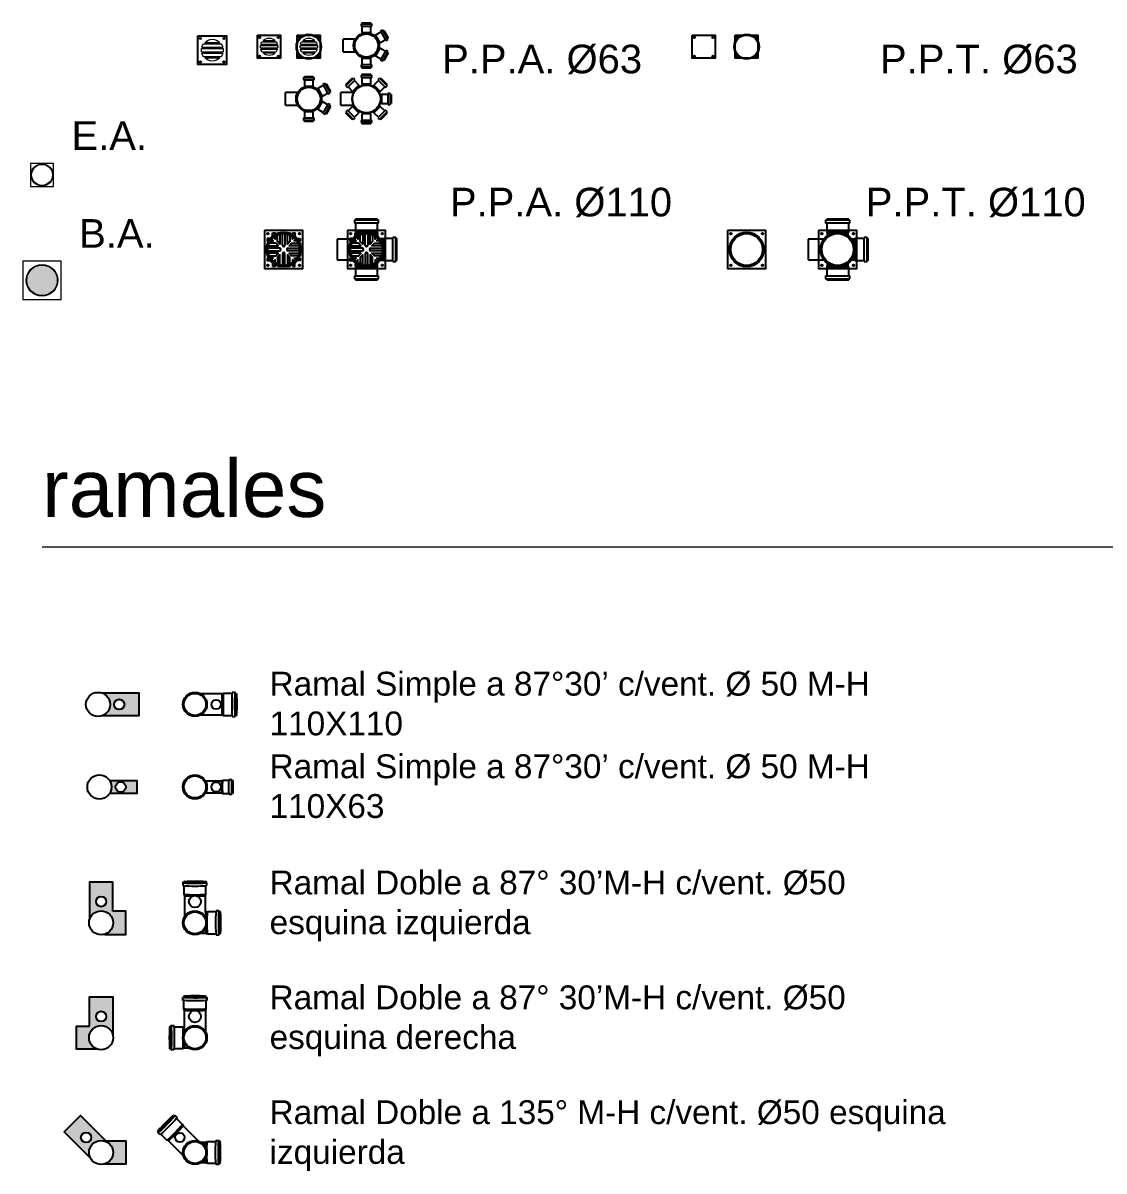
# Model space of a CAD drawing. Header units: metres. Extents: x 4626 to 5839, y 1264 to 1407.
# Drawn here: x 5813.02 to 5818.68, y 1307.06 to 1313.08 of the extents above; entities that cross this region are included whole.
import ezdxf

# ---------------------------------------------------------------- set-up
doc = ezdxf.new("R2010")
doc.units = ezdxf.units.M
doc.layers.get('0').update_dxf_attribs({"lineweight": 9})
doc.layers.add('AMR_IS_Cloaca Primaria', color=7, linetype='Continuous', lineweight=25, true_color=0xa50000)
doc.layers.add('AMR_IS_Cloaca Secundaria', color=7, linetype='Continuous', lineweight=25, true_color=0xa57c00)
doc.layers.add('AMR_IS_Referencias', color=2, linetype='Continuous', lineweight=9)
doc.styles.add('arial', font='arial.ttf')

# ---------------------------------------------------------------- blocks, each defined once
blk = doc.blocks.new('E.A.')
at = {"lineweight": 18}
blk.add_lwpolyline([(-0.06, 0.06), (-0.06, -0.06), (0.06, -0.06), (0.06, 0.06), (-0.06, 0.06)], dxfattribs=at)
at = {"lineweight": 9}
for radius in [0.0577, 0.055]:
    blk.add_circle((0, 0), radius, dxfattribs=at)
blk = doc.blocks.new('B.A.')
at = {"lineweight": 9}
h = blk.add_hatch(color=256, dxfattribs=at)
h.dxf.hatch_style = 1
edge = h.paths.add_edge_path()
edge.add_arc((0, 0), 0.08, 0, 360)
at = {"lineweight": 18}
blk.add_lwpolyline([(-0.1, 0.1), (-0.1, -0.1), (0.1, -0.1), (0.1, 0.1), (-0.1, 0.1)], dxfattribs=at)
at = {"lineweight": 9}
for radius in [0.0827, 0.08]:
    blk.add_circle((0, 0), radius, dxfattribs=at)
blk = doc.blocks.new('RD Vent esquina izquierda')
at = {"ltscale": 0.5}
h = blk.add_hatch(color=256, dxfattribs=at)
h.dxf.hatch_style = 1
h.paths.add_polyline_path([(-0.0605, 0.0181, -0.864551), (0.0632, 0, -0.331592), (0.0181, -0.0605), (0.1292, -0.0605), (0.1292, 0.0605), (0.0605, 0.0605), (0.0605, 0.2141), (-0.0605, 0.2141)])
h.paths.add_polyline_path([(0.0268, 0.1114, -1), (-0.0268, 0.1114, -1)], flags=16)
for points in [[(0.0605, 0.0605), (0.0605, 0.2141), (-0.0605, 0.2141), (-0.0605, 0.0181)], [(0.0181, -0.0605), (0.1292, -0.0605), (0.1292, 0.0605), (0.0605, 0.0605)]]:
    blk.add_lwpolyline(points, dxfattribs=at)
for centre, radius in [((0, 0.1114), 0.0268), ((0, 0), 0.0632)]:
    blk.add_circle(centre, radius, dxfattribs=at)
blk = doc.blocks.new('RD Vent esquina izquierda D')
at = {"ltscale": 25.4}
for p, q in [((0.2106, 0.0632), (0.1957, 0.0632)), ((0.1428, 0.0547), (0.0316, 0.0547)), ((0.15, 0.0577), (0.1428, 0.0547)), ((0.1946, 0.0577), (0.15, 0.0577)), ((0.2166, 0.0577), (0.2106, 0.0577)), ((-0.0547, -0.0578), (-0.0577, -0.065)), ((-0.0547, -0.0316), (-0.0547, -0.0579)), ((0.0547, -0.0547), (0.1428, -0.0547)), ((0.0547, -0.0579), (0.0547, -0.0547)), ((0.0577, -0.065), (0.0547, -0.0578)), ((0.1428, -0.0547), (0.15, -0.0577)), ((0.15, -0.0577), (0.1946, -0.0577)), ((0.2106, -0.0577), (0.2166, -0.0577)), ((-0.0632, -0.1108), (-0.0632, -0.1257)), ((-0.0577, -0.0651), (-0.0577, -0.1097)), ((0.0577, -0.1097), (0.0577, -0.0651)), ((0.0632, -0.1257), (0.0632, -0.1108)), ((0.1957, -0.0632), (0.2106, -0.0632)), ((-0.0577, -0.1257), (-0.0577, -0.1317)), ((0.0577, -0.1317), (0.0577, -0.1257))]:
    blk.add_line(p, q, dxfattribs=at)
for centre, radius in [((0, 0), 0.0632), ((0, 0), 0.0632), ((0, 0), 0.0577), ((0, 0), 0.0577), ((0.1114, 0), 0.0313)]:
    blk.add_circle(centre, radius, dxfattribs=at)
for centre, major_axis, start_param, end_param in [((0.1957, 0), (0, 0.0632), 0, 3.141593), ((0.2106, 0), (0, -0.0632), 2.722321, 6.283185), ((0.1428, 0), (0, -0.0547), 3.159679, 4.496261), ((0.15, 0), (0, 0.0577), 0, 3.141593), ((0.2106, 0), (0, 0.0577), 0, 3.141593), ((0, -0.0579), (0.0547, 0), 2.139409, 3.123507), ((0, -0.0579), (0.0547, 0), 0.018086, 1.002184), ((0.1428, 0), (0, -0.0547), 4.928517, 6.265099), ((0.2106, 0), (0, -0.0632), 0, 0.419271), ((0, -0.1108), (-0.0632, 0), 3.141593, 6.283185), ((0, -0.0651), (-0.0577, 0), 4.859827, 6.283185), ((0, -0.0651), (-0.0577, 0), 3.141593, 4.564951), ((0, -0.1257), (-0.0632, 0), 2.722321, 6.283185), ((0, -0.1257), (-0.0632, 0), 0, 0.419271), ((0, -0.1257), (0.0577, 0), 0, 3.141593)]:
    blk.add_ellipse(centre, major_axis=major_axis, ratio=0.043619, start_param=start_param, end_param=end_param, dxfattribs=at)
for centre, major_axis in [((0.2166, 0), (0, 0.0577)), ((0, -0.1317), (-0.0577, 0))]:
    blk.add_ellipse(centre, major_axis=major_axis, ratio=0.043619, dxfattribs=at)
blk = doc.blocks.new('RD Vent esquina derecha')
at = {"ltscale": 0.5}
h = blk.add_hatch(color=256, dxfattribs=at)
h.dxf.hatch_style = 1
h.paths.add_polyline_path([(0.0605, 0.2141), (-0.0605, 0.2141), (-0.0605, 0.0605), (-0.1292, 0.0605), (-0.1292, -0.0605), (-0.0181, -0.0605, -0.331592), (-0.0632, 0, -0.864551), (0.0605, 0.0181)])
h.paths.add_polyline_path([(0.0268, 0.1114, -1), (-0.0268, 0.1114, -1)], flags=16)
for points in [[(-0.0605, 0.0605), (-0.0605, 0.2141), (0.0605, 0.2141), (0.0605, 0.0181)], [(-0.0181, -0.0605), (-0.1292, -0.0605), (-0.1292, 0.0605), (-0.0605, 0.0605)]]:
    blk.add_lwpolyline(points, dxfattribs=at)
for centre, radius in [((0, 0.1114), 0.0268), ((0, 0), 0.0632)]:
    blk.add_circle(centre, radius, dxfattribs=at)
blk = doc.blocks.new('RD Vent esquina derecha D')
at = {"ltscale": 25.4}
for p, q in [((-0.0632, 0.1957), (-0.0632, 0.2106)), ((-0.0577, 0.2106), (-0.0577, 0.2166)), ((-0.0577, 0.15), (-0.0577, 0.1946)), ((0.0577, 0.2166), (0.0577, 0.2106)), ((0.0577, 0.1946), (0.0577, 0.15)), ((0.0632, 0.2106), (0.0632, 0.1957)), ((-0.0547, 0.1428), (-0.0577, 0.15)), ((-0.0547, 0.0547), (-0.0547, 0.1428)), ((0.0577, 0.15), (0.0547, 0.1428)), ((0.0547, 0.1428), (0.0547, 0.0316)), ((-0.1257, 0.0632), (-0.1108, 0.0632)), ((-0.1317, 0.0577), (-0.1257, 0.0577)), ((-0.1097, 0.0577), (-0.0651, 0.0577)), ((-0.065, 0.0577), (-0.0578, 0.0547)), ((-0.0579, 0.0547), (-0.0547, 0.0547)), ((-0.1257, -0.0577), (-0.1317, -0.0577)), ((-0.0651, -0.0577), (-0.1097, -0.0577)), ((-0.0578, -0.0547), (-0.065, -0.0577)), ((-0.0316, -0.0547), (-0.0579, -0.0547)), ((-0.1108, -0.0632), (-0.1257, -0.0632))]:
    blk.add_line(p, q, dxfattribs=at)
for centre, radius in [((0, 0.1114), 0.0313), ((0, 0), 0.0632), ((0, 0), 0.0632), ((0, 0), 0.0577), ((0, 0), 0.0577)]:
    blk.add_circle(centre, radius, dxfattribs=at)
at = {"ltscale": 25.4, "extrusion": (0, 0, -1)}
for centre, major_axis, start_param, end_param in [((0, 0.2106), (-0.0632, 0), 2.722321, 6.283185), ((0, 0.2106), (-0.0632, 0), 0, 0.419271), ((0, 0.1957), (0.0632, 0), 0, 3.141593), ((0, 0.2106), (0.0577, 0), 0, 3.141593), ((0, 0.15), (0.0577, 0), 0, 3.141593), ((0, 0.1428), (-0.0547, 0), 4.928517, 6.265099), ((0, 0.1428), (-0.0547, 0), 3.159679, 4.496261), ((-0.1257, 0), (0, -0.0632), 2.722321, 6.283185), ((-0.1108, 0), (0, -0.0632), 3.141593, 6.283185), ((-0.1257, 0), (0, 0.0577), 0, 3.141593), ((-0.0651, 0), (0, -0.0577), 3.141593, 4.564951), ((-0.0579, 0), (0, 0.0547), 0.018086, 1.002184), ((-0.1257, 0), (0, -0.0632), 0, 0.419271), ((-0.0651, 0), (0, -0.0577), 4.859827, 6.283185), ((-0.0579, 0), (0, 0.0547), 2.139409, 3.123507)]:
    blk.add_ellipse(centre, major_axis=major_axis, ratio=0.043619, start_param=start_param, end_param=end_param, dxfattribs=at)
for centre, major_axis in [((0, 0.2166), (0.0577, 0)), ((-0.1317, 0), (0, -0.0577))]:
    blk.add_ellipse(centre, major_axis=major_axis, ratio=0.043619, dxfattribs=at)
blk = doc.blocks.new('RD Vent esquina IZQ')
at = {"ltscale": 0.5}
h = blk.add_hatch(color=256, dxfattribs=at)
h.dxf.hatch_style = 1
h.paths.add_polyline_path([(-0.0556, -0.03, -0.12447), (-0.0632, 0, -1), (0.0632, 0, -0.331592), (0.0181, -0.0605), (0.1292, -0.0605), (0.1292, 0.0605), (0.0251, 0.0605), (-0.1086, 0.1942), (-0.1942, 0.1086)])
h.paths.add_polyline_path([(-0.1056, 0.0788, -1), (-0.052, 0.0788, -1)], flags=16)
for points in [[(-0.0556, -0.03), (-0.1942, 0.1086), (-0.1086, 0.1942), (0.0251, 0.0605)], [(0.0251, 0.0605), (0.1292, 0.0605), (0.1292, -0.0605), (0.0181, -0.0605)]]:
    blk.add_lwpolyline(points, dxfattribs=at)
for centre, radius in [((-0.0788, 0.0788), 0.0268), ((0, 0), 0.0632)]:
    blk.add_circle(centre, radius, dxfattribs=at)
blk = doc.blocks.new('RD Vent esquinaIZQ D')
at = {"ltscale": 25.4}
for p, q in [((-0.1124, 0.194), (-0.1081, 0.1897)), ((-0.1043, 0.1936), (-0.0937, 0.1831)), ((-0.0968, 0.1784), (-0.0653, 0.1469)), ((-0.0652, 0.1468), (-0.0623, 0.1396)), ((-0.0623, 0.1397), (0.0164, 0.061)), ((-0.1897, 0.1081), (-0.194, 0.1124)), ((-0.1831, 0.0937), (-0.1936, 0.1043)), ((-0.1469, 0.0653), (-0.1784, 0.0968)), ((-0.1396, 0.0623), (-0.1468, 0.0652)), ((-0.061, -0.0164), (-0.1397, 0.0623)), ((0.1108, 0.0632), (0.1257, 0.0632)), ((0.0316, 0.0547), (0.0579, 0.0547)), ((0.0578, 0.0547), (0.065, 0.0577)), ((0.0651, 0.0577), (0.1097, 0.0577)), ((0.1257, 0.0577), (0.1317, 0.0577)), ((0.0579, -0.0547), (0.0316, -0.0547)), ((0.065, -0.0577), (0.0578, -0.0547)), ((0.1097, -0.0577), (0.0651, -0.0577)), ((0.1317, -0.0577), (0.1257, -0.0577)), ((0.1257, -0.0632), (0.1108, -0.0632))]:
    blk.add_line(p, q, dxfattribs=at)
for centre, radius in [((-0.0788, 0.0788), 0.0249), ((0, 0), 0.0632), ((0, 0), 0.0632), ((0, 0), 0.0577), ((0, 0), 0.0577)]:
    blk.add_circle(centre, radius, dxfattribs=at)
at = {"ltscale": 25.4, "extrusion": (0, 0, -1)}
blk.add_ellipse((-0.1532, 0.1532), major_axis=(0.0408, 0.0408), ratio=0.043619, dxfattribs=at)
for centre, major_axis, start_param, end_param in [((-0.1489, 0.1489), (0.0447, 0.0447), -0.419271, 3.141593), ((-0.1489, 0.1489), (0.0408, 0.0408), 0, 3.141593), ((-0.1384, 0.1384), (0.0447, 0.0447), 0, 3.141593), ((-0.1061, 0.1061), (0.0408, 0.0408), 0, 3.141593), ((-0.101, 0.101), (0.0387, 0.0387), 0.018086, 3.123507), ((-0.1489, 0.1489), (0.0447, 0.0447), 3.141593, 3.560864), ((0.1108, 0), (0, 0.0632), 3.141593, 6.283185), ((0.1257, 0), (0, 0.0632), 3.141593, 6.702457), ((0.0579, 0), (0, 0.0547), -1.002184, -0.018086), ((0.0651, 0), (0, 0.0577), -1.423358, 0), ((0.1257, 0), (0, 0.0577), 3.141593, 6.283185), ((0.1317, 0), (0, 0.0577), 3.141593, 9.424778), ((0.0579, 0), (0, 0.0547), 3.159679, 4.143776), ((0.0651, 0), (0, 0.0577), 3.141593, 4.564951), ((0.1257, 0), (0, 0.0632), 2.722321, 3.141593)]:
    blk.add_ellipse(centre, major_axis=major_axis, ratio=0.043619, start_param=start_param, end_param=end_param, dxfattribs=at)
blk = doc.blocks.new('RS Cvent 110x110')
at = {"ltscale": 0.5}
h = blk.add_hatch(color=256, dxfattribs=at)
h.dxf.hatch_style = 1
h.paths.add_polyline_path([(0.2141, 0.0605), (0.0181, 0.0605, -0.331592), (0.0632, 0, -0.331592), (0.0181, -0.0605), (0.2141, -0.0605)])
h.paths.add_polyline_path([(0.1376, 0, -1), (0.0852, 0, -1)], flags=16)
blk.add_lwpolyline([(0.0181, 0.0605), (0.2141, 0.0605), (0.2141, -0.0605), (0.0181, -0.0605)], dxfattribs=at)
for centre, radius in [((0, 0), 0.0632), ((0.1114, 0), 0.0268)]:
    blk.add_circle(centre, radius, dxfattribs=at)
blk = doc.blocks.new('RS Cvent 110x110 D')
at = {"ltscale": 25.4}
for p, q in [((0.2106, 0.0632), (0.1957, 0.0632)), ((0.1428, 0.0547), (0.0316, 0.0547)), ((0.15, 0.0577), (0.1428, 0.0547)), ((0.1946, 0.0577), (0.15, 0.0577)), ((0.2166, 0.0577), (0.2106, 0.0577)), ((0.0316, -0.0547), (0.1428, -0.0547)), ((0.1428, -0.0547), (0.15, -0.0577)), ((0.15, -0.0577), (0.1946, -0.0577)), ((0.2106, -0.0577), (0.2166, -0.0577)), ((0.1957, -0.0632), (0.2106, -0.0632))]:
    blk.add_line(p, q, dxfattribs=at)
for centre, radius in [((0, 0), 0.0632), ((0, 0), 0.0577), ((0.1114, 0), 0.0249)]:
    blk.add_circle(centre, radius, dxfattribs=at)
for centre, major_axis, start_param, end_param in [((0.1957, 0), (0, 0.0632), 0, 3.141593), ((0.2106, 0), (0, -0.0632), 2.722321, 6.283185), ((0.1428, 0), (0, -0.0547), 3.159679, 6.265099), ((0.15, 0), (0, 0.0577), 0, 3.141593), ((0.2106, 0), (0, 0.0577), 0, 3.141593), ((0.2106, 0), (0, -0.0632), 0, 0.419271)]:
    blk.add_ellipse(centre, major_axis=major_axis, ratio=0.043619, start_param=start_param, end_param=end_param, dxfattribs=at)
blk.add_ellipse((0.2166, 0), major_axis=(0, 0.0577), ratio=0.043619, dxfattribs=at)
blk = doc.blocks.new('RS Cvent 110x63 D')
at = {"ltscale": 25.4}
for p, q in [((0.1402, 0.0313), (0.0549, 0.0313)), ((0.145, 0.0333), (0.1402, 0.0313)), ((0.177, 0.0333), (0.145, 0.0333)), ((0.1927, 0.0383), (0.1778, 0.0383)), ((0.1977, 0.0333), (0.1927, 0.0333)), ((0.0549, -0.0313), (0.1402, -0.0313)), ((0.1402, -0.0313), (0.145, -0.0333)), ((0.145, -0.0333), (0.177, -0.0333)), ((0.1778, -0.0383), (0.1927, -0.0383)), ((0.1927, -0.0333), (0.1977, -0.0333))]:
    blk.add_line(p, q, dxfattribs=at)
for centre, radius in [((0, 0), 0.0632), ((0, 0), 0.0577), ((0.1114, 0), 0.0249)]:
    blk.add_circle(centre, radius, dxfattribs=at)
for centre, major_axis, start_param, end_param in [((0.1402, 0), (0, -0.0313), 3.159679, 6.265099), ((0.145, 0), (0, -0.0333), 3.141593, 6.283185), ((0.1778, 0), (0, 0.0383), 0, 3.141593), ((0.1927, 0), (0, -0.0383), 2.626262, 6.283185), ((0.1927, 0), (0, -0.0333), 3.141593, 6.283185), ((0.1927, 0), (0, -0.0383), 0, 0.515331)]:
    blk.add_ellipse(centre, major_axis=major_axis, ratio=0.043619, start_param=start_param, end_param=end_param, dxfattribs=at)
blk.add_ellipse((0.1977, 0), major_axis=(0, -0.0333), ratio=0.043619, dxfattribs=at)
blk = doc.blocks.new('RS Cvent 110x63')
at = {"ltscale": 0.5}
h = blk.add_hatch(color=256, dxfattribs=at)
h.dxf.hatch_style = 1
h.paths.add_polyline_path([(0.1962, 0.0349), (0.0526, 0.0349, -0.147551), (0.0632, 0, -0.147551), (0.0526, -0.0349), (0.1962, -0.0349)])
h.paths.add_polyline_path([(0.0846, 0, -1), (0.1382, 0, -1)], flags=16)
blk.add_lwpolyline([(0.0526, 0.0349), (0.1962, 0.0349), (0.1962, -0.0349), (0.0526, -0.0349)], dxfattribs=at)
for centre, radius in [((0, 0), 0.0632), ((0.1114, 0), 0.0268)]:
    blk.add_circle(centre, radius, dxfattribs=at)
blk = doc.blocks.new('TAPA 20X20')
at = {"ltscale": 0.5}
blk.add_lwpolyline([(-0.1, 0.1), (-0.1, -0.1), (0.1, -0.1), (0.1, 0.1), (-0.1, 0.1)], dxfattribs=at)
for centre in [(-0.083, 0.083), (0.083, 0.083), (-0.083, -0.083), (0.083, -0.083)]:
    blk.add_circle(centre, 0.004, dxfattribs=at)
blk = doc.blocks.new('PPT110')
at = {"ltscale": 25.4}
for radius in [0.0905, 0.0836]:
    blk.add_circle((0, 0), radius, dxfattribs=at)
at = {"color": 2}
blk.add_blockref('TAPA 20X20', (0, 0), dxfattribs=at)
blk = doc.blocks.new('PPT 110 D')
at = {"ltscale": 25.4}
for p, q in [((0.0632, 0.1537), (-0.0632, 0.1537)), ((-0.0632, 0.1537), (-0.0632, 0.1387)), ((0.0632, 0.1387), (-0.0632, 0.1387)), ((0.0577, 0.1596), (-0.0577, 0.1596)), ((-0.0577, 0.1596), (-0.0577, 0.1537)), ((-0.0577, 0.1387), (-0.0577, 0.093)), ((0.0577, 0.1537), (0.0577, 0.1596)), ((0.0577, 0.093), (0.0577, 0.1387)), ((0.0632, 0.1387), (0.0632, 0.1537)), ((0.0577, 0.093), (-0.0577, 0.093)), ((-0.0577, 0.093), (-0.0547, 0.0858)), ((-0.029, 0.0858), (-0.0547, 0.0858)), ((-0.0547, 0.0858), (-0.0547, 0.0721)), ((0.0547, 0.0858), (0.029, 0.0858)), ((0.0547, 0.0858), (0.0577, 0.093)), ((0.0547, 0.0721), (0.0547, 0.0858)), ((0.1387, -0.0632), (0.1387, 0.0632)), ((0.1537, 0.0632), (0.1387, 0.0632)), ((0.1537, -0.0632), (0.1537, 0.0632)), ((-0.1542, 0.0547), (-0.1542, -0.0547)), ((-0.0721, 0.0547), (-0.1542, 0.0547)), ((0.0858, 0.0547), (0.0721, 0.0547)), ((0.093, 0.0577), (0.0858, 0.0547)), ((0.0858, 0.029), (0.0858, 0.0547)), ((0.093, -0.0577), (0.093, 0.0577)), ((0.1387, 0.0577), (0.093, 0.0577)), ((0.1596, 0.0577), (0.1537, 0.0577)), ((0.1596, -0.0577), (0.1596, 0.0577)), ((-0.1542, -0.0547), (-0.0721, -0.0547)), ((0.0721, -0.0547), (0.0858, -0.0547)), ((0.0858, -0.0547), (0.0858, -0.029)), ((0.0858, -0.0547), (0.093, -0.0577)), ((0.093, -0.0577), (0.1387, -0.0577)), ((0.1537, -0.0577), (0.1596, -0.0577)), ((-0.0547, -0.0858), (-0.0577, -0.093)), ((-0.0577, -0.093), (0.0577, -0.093)), ((-0.0577, -0.093), (-0.0577, -0.1387)), ((-0.0547, -0.0721), (-0.0547, -0.0858)), ((-0.0547, -0.0858), (-0.029, -0.0858)), ((0.029, -0.0858), (0.0547, -0.0858)), ((0.0547, -0.0858), (0.0547, -0.0721)), ((0.0577, -0.093), (0.0547, -0.0858)), ((0.0577, -0.1387), (0.0577, -0.093)), ((0.1387, -0.0632), (0.1537, -0.0632)), ((-0.0632, -0.1387), (0.0632, -0.1387)), ((-0.0632, -0.1387), (-0.0632, -0.1537)), ((-0.0632, -0.1537), (0.0632, -0.1537)), ((-0.0577, -0.1537), (-0.0577, -0.1596)), ((-0.0577, -0.1596), (0.0577, -0.1596)), ((0.0577, -0.1596), (0.0577, -0.1537)), ((0.0632, -0.1537), (0.0632, -0.1387))]:
    blk.add_line(p, q, dxfattribs=at)
for radius in [0.0905, 0.0836]:
    blk.add_circle((0, 0), radius, dxfattribs=at)
at = {"color": 2}
blk.add_blockref('TAPA 20X20', (0, 0), dxfattribs=at)
blk = doc.blocks.new('REJILLA 20X20')
at = {"ltscale": 0.5}
for points in [[(-0.1, 0.1), (-0.1, -0.1), (0.1, -0.1), (0.1, 0.1), (-0.1, 0.1)], [(-0.0585, 0.087), (-0.0455, 0.087), (-0.0455, 0.0547), (-0.0585, 0.0677), (-0.0585, 0.087)], [(-0.0325, 0.087), (-0.0195, 0.087), (-0.0195, 0.0287), (-0.0325, 0.0417), (-0.0325, 0.087)], [(-0.0065, 0.087), (0.0065, 0.087), (0.0065, 0.0222)], [(-0.0065, 0.0222), (-0.0065, 0.087)], [(0.0195, 0.087), (0.0325, 0.087), (0.0325, 0.0417), (0.0195, 0.0287), (0.0195, 0.087)], [(0.0455, 0.087), (0.0585, 0.087), (0.0585, 0.0677), (0.0455, 0.0547), (0.0455, 0.087)], [(-0.087, 0.0585), (-0.087, 0.0455), (-0.0547, 0.0455), (-0.0677, 0.0585), (-0.087, 0.0585)], [(-0.087, 0.0325), (-0.087, 0.0195), (-0.0287, 0.0195), (-0.0417, 0.0325), (-0.087, 0.0325)], [(-0.087, 0.0065), (-0.087, -0.0065), (-0.0222, -0.0065)], [(-0.0222, 0.0065), (-0.087, 0.0065)], [(0.087, 0.0065), (0.087, -0.0065), (0.0222, -0.0065)], [(0.0222, 0.0065), (0.087, 0.0065)], [(0.087, 0.0325), (0.087, 0.0195), (0.0287, 0.0195), (0.0417, 0.0325), (0.087, 0.0325)], [(0.087, 0.0585), (0.087, 0.0455), (0.0547, 0.0455), (0.0677, 0.0585), (0.087, 0.0585)], [(-0.087, -0.0195), (-0.087, -0.0325), (-0.0417, -0.0325), (-0.0287, -0.0195), (-0.087, -0.0195)], [(-0.087, -0.0455), (-0.087, -0.0585), (-0.0677, -0.0585), (-0.0547, -0.0455), (-0.087, -0.0455)], [(-0.0585, -0.087), (-0.0455, -0.087), (-0.0455, -0.0547), (-0.0585, -0.0677), (-0.0585, -0.087)], [(-0.0325, -0.087), (-0.0195, -0.087), (-0.0195, -0.0287), (-0.0325, -0.0417), (-0.0325, -0.087)], [(-0.0065, -0.087), (0.0065, -0.087), (0.0065, -0.0222)], [(-0.0065, -0.0222), (-0.0065, -0.087)], [(0.0195, -0.087), (0.0325, -0.087), (0.0325, -0.0417), (0.0195, -0.0287), (0.0195, -0.087)], [(0.087, -0.0195), (0.087, -0.0325), (0.0417, -0.0325), (0.0287, -0.0195), (0.087, -0.0195)], [(0.0455, -0.087), (0.0585, -0.087), (0.0585, -0.0677), (0.0455, -0.0547), (0.0455, -0.087)], [(0.087, -0.0455), (0.087, -0.0585), (0.0677, -0.0585), (0.0547, -0.0455), (0.087, -0.0455)]]:
    blk.add_lwpolyline(points, dxfattribs=at)
for centre in [(-0.083, 0.083), (0.083, 0.083), (-0.083, -0.083), (0.083, -0.083)]:
    blk.add_circle(centre, 0.004, dxfattribs=at)
for centre, start, end in [((-0.0222, 0), 270, 90), ((0, 0.0222), 180, 0), ((0.0222, 0), 90, 270), ((0, -0.0222), 360, 180)]:
    blk.add_arc(centre, 0.0065, start, end, dxfattribs=at)
blk = doc.blocks.new('PPA 110 D')
at = {"ltscale": 25.4}
for p, q in [((0.0632, 0.1537), (-0.0632, 0.1537)), ((-0.0632, 0.1537), (-0.0632, 0.1387)), ((0.0632, 0.1387), (-0.0632, 0.1387)), ((0.0577, 0.1596), (-0.0577, 0.1596)), ((-0.0577, 0.1596), (-0.0577, 0.1537)), ((-0.0577, 0.1387), (-0.0577, 0.093)), ((0.0577, 0.1537), (0.0577, 0.1596)), ((0.0577, 0.093), (0.0577, 0.1387)), ((0.0632, 0.1387), (0.0632, 0.1537)), ((0.0577, 0.093), (-0.0577, 0.093)), ((-0.0577, 0.093), (-0.0547, 0.0858)), ((-0.029, 0.0858), (-0.0547, 0.0858)), ((-0.0547, 0.0858), (-0.0547, 0.0721)), ((0.0547, 0.0858), (0.029, 0.0858)), ((0.0547, 0.0858), (0.0577, 0.093)), ((0.0547, 0.0721), (0.0547, 0.0858)), ((0.1387, -0.0632), (0.1387, 0.0632)), ((0.1537, 0.0632), (0.1387, 0.0632)), ((0.1537, -0.0632), (0.1537, 0.0632)), ((-0.1542, 0.0547), (-0.1542, -0.0547)), ((-0.0721, 0.0547), (-0.1542, 0.0547)), ((0.0858, 0.0547), (0.0721, 0.0547)), ((0.093, 0.0577), (0.0858, 0.0547)), ((0.0858, 0.029), (0.0858, 0.0547)), ((0.093, -0.0577), (0.093, 0.0577)), ((0.1387, 0.0577), (0.093, 0.0577)), ((0.1596, 0.0577), (0.1537, 0.0577)), ((0.1596, -0.0577), (0.1596, 0.0577)), ((-0.1542, -0.0547), (-0.0721, -0.0547)), ((0.0721, -0.0547), (0.0858, -0.0547)), ((0.0858, -0.0547), (0.0858, -0.029)), ((0.0858, -0.0547), (0.093, -0.0577)), ((0.093, -0.0577), (0.1387, -0.0577)), ((0.1537, -0.0577), (0.1596, -0.0577)), ((-0.0547, -0.0858), (-0.0577, -0.093)), ((-0.0577, -0.093), (0.0577, -0.093)), ((-0.0577, -0.093), (-0.0577, -0.1387)), ((-0.0547, -0.0721), (-0.0547, -0.0858)), ((-0.0547, -0.0858), (-0.029, -0.0858)), ((0.029, -0.0858), (0.0547, -0.0858)), ((0.0547, -0.0858), (0.0547, -0.0721)), ((0.0577, -0.093), (0.0547, -0.0858)), ((0.0577, -0.1387), (0.0577, -0.093)), ((0.1387, -0.0632), (0.1537, -0.0632)), ((-0.0632, -0.1387), (0.0632, -0.1387)), ((-0.0632, -0.1387), (-0.0632, -0.1537)), ((-0.0632, -0.1537), (0.0632, -0.1537)), ((-0.0577, -0.1537), (-0.0577, -0.1596)), ((-0.0577, -0.1596), (0.0577, -0.1596)), ((0.0577, -0.1596), (0.0577, -0.1537)), ((0.0632, -0.1537), (0.0632, -0.1387))]:
    blk.add_line(p, q, dxfattribs=at)
for radius in [0.0905, 0.0836]:
    blk.add_circle((0, 0), radius, dxfattribs=at)
at = {"color": 2}
blk.add_blockref('REJILLA 20X20', (0, 0), dxfattribs=at)
blk = doc.blocks.new('PPA 110')
at = {"ltscale": 25.4}
for radius in [0.0905, 0.0836]:
    blk.add_circle((0, 0), radius, dxfattribs=at)
at = {"color": 2}
blk.add_blockref('REJILLA 20X20', (0, 0), dxfattribs=at)
blk = doc.blocks.new('REJILLA 12X12')
blk.add_lwpolyline([(-0.0607, 0.06), (0.0593, 0.06), (0.0593, -0.06), (-0.0607, -0.06), (-0.0607, 0.06)])
at = {"lineweight": 9}
for points in [[(-0.045, 0.0065), (0.045, 0.0065)], [(-0.0436, 0.013), (0.0436, 0.013)], [(-0.0373, 0.026), (0.0373, 0.026)], [(-0.0318, 0.0325), (0.0318, 0.0325)], [(-0.045, -0.0065), (0.045, -0.0065)], [(-0.0436, -0.013), (0.0436, -0.013)], [(-0.0373, -0.026), (0.0373, -0.026)], [(-0.0318, -0.0325), (0.0318, -0.0325)]]:
    blk.add_lwpolyline(points, dxfattribs=at)
at = {"ltscale": 0.5}
for centre in [(-0.0502, 0.0498), (0.0487, 0.0498), (-0.0502, -0.0498), (0.0487, -0.0498)]:
    blk.add_circle(centre, 0.004, dxfattribs=at)
at = {"lineweight": 9, "extrusion": (-6.12323e-17, -7.4988e-33, -1)}
for start, end in [(351.78679, 8.21321), (16.60155, 34.8499), (45.58469, 134.41531), (145.1501, 163.39845), (171.78679, 188.21321), (325.1501, 343.39845), (225.58469, 314.41531), (196.60155, 214.8499)]:
    blk.add_arc((0, 0), 0.0455, start, end, dxfattribs=at)
blk = doc.blocks.new('ppa 63')
for radius in [0.0652, 0.0625]:
    blk.add_circle((0, 0), radius)
at = {"color": 2}
blk.add_blockref('REJILLA 12X12', (0, 0), dxfattribs=at)
blk = doc.blocks.new('PPA 63 3E D')
at = {"ltscale": 25.4}
for p, q in [((-0.0285, 0.1129), (0.0285, 0.1129)), ((-0.0285, 0.1129), (-0.0285, 0.1008)), ((-0.0285, 0.1008), (0.0285, 0.1008)), ((-0.0233, 0.1182), (0.0233, 0.1182)), ((-0.0233, 0.1182), (-0.0233, 0.1129)), ((-0.0233, 0.1008), (-0.0233, 0.0675)), ((-0.0233, 0.0675), (0.0233, 0.0675)), ((-0.0233, 0.0675), (-0.0216, 0.0635)), ((0.0216, 0.0635), (0.0233, 0.0675)), ((0.0233, 0.1129), (0.0233, 0.1182)), ((0.0233, 0.0675), (0.0233, 0.1008)), ((0.0285, 0.1008), (0.0285, 0.1129)), ((0.0756, 0.0705), (0.0468, 0.0539)), ((0.0835, 0.0812), (0.073, 0.0751)), ((0.073, 0.0751), (0.1015, 0.0257)), ((0.0835, 0.0812), (0.1121, 0.0317)), ((0.0908, 0.0793), (0.0862, 0.0766)), ((0.0908, 0.0793), (0.114, 0.039)), ((0.0468, 0.0539), (0.0442, 0.0505)), ((0.0468, 0.0539), (0.0701, 0.0136)), ((0.0658, 0.013), (0.0701, 0.0136)), ((0.0701, 0.0136), (0.0989, 0.0302)), ((0.1015, 0.0257), (0.1121, 0.0317)), ((0.1094, 0.0363), (0.114, 0.039)), ((0.0442, -0.0505), (0.0468, -0.0539)), ((0.0701, -0.0136), (0.0468, -0.0539)), ((0.0468, -0.0539), (0.0756, -0.0705)), ((0.0701, -0.0136), (0.0658, -0.013)), ((0.0989, -0.0302), (0.0701, -0.0136)), ((0.1015, -0.0257), (0.073, -0.0751)), ((0.1121, -0.0317), (0.0835, -0.0812)), ((0.114, -0.039), (0.0908, -0.0793)), ((0.1121, -0.0317), (0.1015, -0.0257)), ((0.114, -0.039), (0.1094, -0.0363)), ((0.0285, -0.1008), (-0.0285, -0.1008)), ((-0.0285, -0.1008), (-0.0285, -0.1129)), ((0.0285, -0.1129), (-0.0285, -0.1129)), ((-0.0216, -0.0635), (-0.0233, -0.0675)), ((0.0233, -0.0675), (-0.0233, -0.0675)), ((-0.0233, -0.0675), (-0.0233, -0.1008)), ((-0.0233, -0.1129), (-0.0233, -0.1182)), ((0.0233, -0.1182), (-0.0233, -0.1182)), ((0.0233, -0.0675), (0.0216, -0.0635)), ((0.0233, -0.1008), (0.0233, -0.0675)), ((0.0233, -0.1182), (0.0233, -0.1129)), ((0.0285, -0.1129), (0.0285, -0.1008)), ((0.073, -0.0751), (0.0835, -0.0812)), ((0.0862, -0.0766), (0.0908, -0.0793))]:
    blk.add_line(p, q, dxfattribs=at)
for radius in [0.0671, 0.0613]:
    blk.add_circle((0, 0), radius, dxfattribs=at)
at = {"layer": 'AMR_IS_Cloaca Primaria', "ltscale": 25.4}
for p, q in [((-0.1226, -0.0333), (-0.1226, 0.0333)), ((-0.0583, 0.0333), (-0.1226, 0.0333)), ((-0.1226, -0.0333), (-0.0583, -0.0333))]:
    blk.add_line(p, q, dxfattribs=at)
blk = doc.blocks.new('PPA 63 5 E D')
at = {"ltscale": 25.4}
for p, q in [((-0.0285, 0.1064), (0.0285, 0.1064)), ((-0.0285, 0.1064), (-0.0285, 0.0943)), ((-0.0285, 0.0943), (0.0285, 0.0943)), ((-0.0233, 0.1117), (0.0233, 0.1117)), ((-0.0233, 0.1117), (-0.0233, 0.1064)), ((-0.0233, 0.0943), (-0.0233, 0.061)), ((-0.0233, 0.061), (0.0233, 0.061)), ((-0.0233, 0.061), (-0.0216, 0.057)), ((0.0216, 0.057), (0.0233, 0.061)), ((0.0233, 0.1064), (0.0233, 0.1117)), ((0.0233, 0.061), (0.0233, 0.0943)), ((0.0285, 0.0943), (0.0285, 0.1064)), ((0.0756, 0.064), (0.0468, 0.0474)), ((0.0835, 0.0747), (0.073, 0.0686)), ((0.073, 0.0686), (0.1015, 0.0192)), ((0.0835, 0.0747), (0.1121, 0.0252)), ((0.0908, 0.0728), (0.0862, 0.0701)), ((0.0908, 0.0728), (0.114, 0.0325)), ((0.0468, 0.0474), (0.0442, 0.044)), ((0.0468, 0.0474), (0.0701, 0.0071)), ((0.0658, 0.0065), (0.0701, 0.0071)), ((0.0701, 0.0071), (0.0989, 0.0237)), ((0.1015, 0.0192), (0.1121, 0.0252)), ((0.1094, 0.0298), (0.114, 0.0325)), ((0.0442, -0.057), (0.0468, -0.0604)), ((0.0701, -0.0201), (0.0468, -0.0604)), ((0.0701, -0.0201), (0.0658, -0.0195)), ((0.0989, -0.0367), (0.0701, -0.0201)), ((0.1015, -0.0322), (0.073, -0.0816)), ((0.1121, -0.0382), (0.0835, -0.0877)), ((0.114, -0.0455), (0.0908, -0.0858)), ((0.1121, -0.0382), (0.1015, -0.0322)), ((0.114, -0.0455), (0.1094, -0.0428)), ((0.0285, -0.1073), (-0.0285, -0.1073)), ((-0.0285, -0.1073), (-0.0285, -0.1194)), ((0.0285, -0.1194), (-0.0285, -0.1194)), ((-0.0216, -0.07), (-0.0233, -0.074)), ((0.0233, -0.074), (-0.0233, -0.074)), ((-0.0233, -0.074), (-0.0233, -0.1073)), ((-0.0233, -0.1194), (-0.0233, -0.1247)), ((0.0233, -0.074), (0.0216, -0.07)), ((0.0233, -0.1073), (0.0233, -0.074)), ((0.0233, -0.1247), (0.0233, -0.1194)), ((0.0285, -0.1194), (0.0285, -0.1073)), ((0.0468, -0.0604), (0.0756, -0.077)), ((0.073, -0.0816), (0.0835, -0.0877)), ((0.0862, -0.0831), (0.0908, -0.0858)), ((0.0233, -0.1247), (-0.0233, -0.1247))]:
    blk.add_line(p, q, dxfattribs=at)
for radius in [0.0671, 0.0613]:
    blk.add_circle((0, -0.0065), radius, dxfattribs=at)
at = {"layer": 'AMR_IS_Cloaca Primaria', "ltscale": 25.4}
for p, q in [((-0.1226, -0.0398), (-0.1226, 0.0268)), ((-0.0583, 0.0268), (-0.1226, 0.0268)), ((-0.1226, -0.0398), (-0.0583, -0.0398))]:
    blk.add_line(p, q, dxfattribs=at)
blk = doc.blocks.new('PPA 63 7E D')
at = {"ltscale": 25.4}
for p, q in [((-0.0285, 0.1245), (0.0285, 0.1245)), ((-0.0285, 0.1245), (-0.0285, 0.1124)), ((-0.0233, 0.1298), (0.0233, 0.1298)), ((-0.0233, 0.1298), (-0.0233, 0.1245)), ((0.0233, 0.1245), (0.0233, 0.1298)), ((0.0285, 0.1124), (0.0285, 0.1245)), ((-0.1082, 0.0754), (-0.0754, 0.1082)), ((-0.1082, 0.0679), (-0.0679, 0.1082)), ((-0.1082, 0.0754), (-0.1045, 0.0716)), ((-0.1082, 0.0679), (-0.0996, 0.0593)), ((-0.0996, 0.0593), (-0.0593, 0.0996)), ((-0.0959, 0.063), (-0.0724, 0.0395)), ((-0.0716, 0.1045), (-0.0754, 0.1082)), ((-0.0724, 0.0395), (-0.0395, 0.0724)), ((-0.0593, 0.0996), (-0.0679, 0.1082)), ((-0.0673, 0.0374), (-0.0374, 0.0673)), ((-0.0395, 0.0724), (-0.063, 0.0959)), ((-0.0374, 0.0673), (-0.0395, 0.0724)), ((-0.0344, 0.0643), (-0.0374, 0.0673)), ((-0.0285, 0.1124), (0.0285, 0.1124)), ((-0.0233, 0.1124), (-0.0233, 0.0791)), ((-0.0233, 0.0791), (0.0233, 0.0791)), ((-0.0233, 0.0791), (-0.0211, 0.074)), ((-0.0211, 0.074), (0.0211, 0.074)), ((-0.0211, 0.074), (-0.0211, 0.0698)), ((0.0211, 0.074), (0.0233, 0.0791)), ((0.0211, 0.0698), (0.0211, 0.074)), ((0.0233, 0.0791), (0.0233, 0.1124)), ((0.0374, 0.0673), (0.0344, 0.0643)), ((0.0395, 0.0724), (0.0374, 0.0673)), ((0.0374, 0.0673), (0.0673, 0.0374)), ((0.063, 0.0959), (0.0395, 0.0724)), ((0.0395, 0.0724), (0.0724, 0.0395)), ((0.0679, 0.1082), (0.0593, 0.0996)), ((0.0593, 0.0996), (0.0996, 0.0593)), ((0.0679, 0.1082), (0.1082, 0.0679)), ((0.0754, 0.1082), (0.0716, 0.1045)), ((0.0724, 0.0395), (0.0959, 0.063)), ((0.0754, 0.1082), (0.1082, 0.0754)), ((0.0996, 0.0593), (0.1082, 0.0679)), ((0.1045, 0.0716), (0.1082, 0.0754)), ((-0.0724, 0.0395), (-0.0673, 0.0374)), ((-0.0673, 0.0374), (-0.0643, 0.0344)), ((0.0643, 0.0344), (0.0673, 0.0374)), ((0.0673, 0.0374), (0.0724, 0.0395)), ((0.074, 0.0211), (0.0698, 0.0211)), ((0.0791, 0.0233), (0.074, 0.0211)), ((0.074, 0.0211), (0.074, -0.0211)), ((0.0791, 0.0233), (0.0791, -0.0233)), ((0.1124, 0.0233), (0.0791, 0.0233)), ((0.1124, 0.0285), (0.1124, -0.0285)), ((0.1245, 0.0285), (0.1124, 0.0285)), ((0.1245, 0.0285), (0.1245, -0.0285)), ((0.1298, 0.0233), (0.1245, 0.0233)), ((0.1298, 0.0233), (0.1298, -0.0233)), ((-0.0996, -0.0593), (-0.1082, -0.0679)), ((-0.0593, -0.0996), (-0.0996, -0.0593)), ((-0.0724, -0.0395), (-0.0959, -0.063)), ((-0.0673, -0.0374), (-0.0724, -0.0395)), ((-0.0395, -0.0724), (-0.0724, -0.0395)), ((-0.0643, -0.0344), (-0.0673, -0.0374)), ((-0.0374, -0.0673), (-0.0673, -0.0374)), ((0.0673, -0.0374), (0.0374, -0.0673)), ((0.0724, -0.0395), (0.0395, -0.0724)), ((0.0996, -0.0593), (0.0593, -0.0996)), ((0.0673, -0.0374), (0.0643, -0.0344)), ((0.0724, -0.0395), (0.0673, -0.0374)), ((0.0698, -0.0211), (0.074, -0.0211)), ((0.0959, -0.063), (0.0724, -0.0395)), ((0.074, -0.0211), (0.0791, -0.0233)), ((0.0791, -0.0233), (0.1124, -0.0233)), ((0.1082, -0.0679), (0.0996, -0.0593)), ((0.1124, -0.0285), (0.1245, -0.0285)), ((0.1245, -0.0233), (0.1298, -0.0233)), ((-0.0679, -0.1082), (-0.1082, -0.0679)), ((-0.1045, -0.0716), (-0.1082, -0.0754)), ((-0.0754, -0.1082), (-0.1082, -0.0754)), ((-0.0754, -0.1082), (-0.0716, -0.1045)), ((-0.0679, -0.1082), (-0.0593, -0.0996)), ((-0.063, -0.0959), (-0.0395, -0.0724)), ((-0.0395, -0.0724), (-0.0374, -0.0673)), ((-0.0374, -0.0673), (-0.0344, -0.0643)), ((0.0285, -0.1124), (-0.0285, -0.1124)), ((-0.0285, -0.1124), (-0.0285, -0.1245)), ((-0.0211, -0.074), (-0.0233, -0.0791)), ((0.0233, -0.0791), (-0.0233, -0.0791)), ((-0.0233, -0.0791), (-0.0233, -0.1124)), ((-0.0211, -0.0698), (-0.0211, -0.074)), ((0.0211, -0.074), (-0.0211, -0.074)), ((0.0211, -0.074), (0.0211, -0.0698)), ((0.0233, -0.0791), (0.0211, -0.074)), ((0.0233, -0.1124), (0.0233, -0.0791)), ((0.0285, -0.1245), (0.0285, -0.1124)), ((0.0344, -0.0643), (0.0374, -0.0673)), ((0.0374, -0.0673), (0.0395, -0.0724)), ((0.0395, -0.0724), (0.063, -0.0959)), ((0.0593, -0.0996), (0.0679, -0.1082)), ((0.1082, -0.0679), (0.0679, -0.1082)), ((0.0716, -0.1045), (0.0754, -0.1082)), ((0.1082, -0.0754), (0.0754, -0.1082)), ((0.1082, -0.0754), (0.1045, -0.0716)), ((0.0285, -0.1245), (-0.0285, -0.1245)), ((-0.0233, -0.1245), (-0.0233, -0.1298)), ((0.0233, -0.1298), (-0.0233, -0.1298)), ((0.0233, -0.1298), (0.0233, -0.1245))]:
    blk.add_line(p, q, dxfattribs=at)
blk.add_circle((0, 0), 0.0751)
blk.add_circle((0, 0), 0.0729, dxfattribs=at)
at = {"layer": 'AMR_IS_Cloaca Primaria', "ltscale": 25.4}
for p, q in [((-0.1349, -0.0333), (-0.1349, 0.0333)), ((-0.0649, 0.0333), (-0.1349, 0.0333)), ((-0.1349, -0.0333), (-0.0649, -0.0333))]:
    blk.add_line(p, q, dxfattribs=at)
blk = doc.blocks.new('PPT 63')
blk.add_lwpolyline([(-0.0607, 0.06), (0.0593, 0.06), (0.0593, -0.06), (-0.0607, -0.06), (-0.0607, 0.06)])
for radius in [0.0652, 0.0625]:
    blk.add_circle((0, 0), radius)
at = {"ltscale": 0.5}
for centre in [(-0.0502, 0.0498), (0.0487, 0.0498), (-0.0502, -0.0498), (0.0487, -0.0498)]:
    blk.add_circle(centre, 0.004, dxfattribs=at)
blk = doc.blocks.new('TAPA 12X12')
blk.add_lwpolyline([(-0.06, 0.06), (0.06, 0.06), (0.06, -0.06), (-0.06, -0.06), (-0.06, 0.06)])
at = {"ltscale": 0.5}
for centre in [(-0.0495, 0.0498), (0.0495, 0.0498), (-0.0495, -0.0498), (0.0495, -0.0498)]:
    blk.add_circle(centre, 0.004, dxfattribs=at)
blk = doc.blocks.new('REJILLA 15X15')
blk.add_lwpolyline([(-0.0759, 0.075), (0.0741, 0.075), (0.0741, -0.075), (-0.0759, -0.075), (-0.0759, 0.075)])
at = {"lineweight": 9}
for points in [[(-0.0563, 0.0081), (0.0563, 0.0081)], [(-0.0545, 0.0162), (0.0545, 0.0162)], [(-0.0467, 0.0325), (0.0467, 0.0325)], [(-0.0398, 0.0406), (0.0398, 0.0406)], [(-0.0563, -0.0081), (0.0563, -0.0081)], [(-0.0545, -0.0162), (0.0545, -0.0162)], [(-0.0467, -0.0325), (0.0467, -0.0325)], [(-0.0398, -0.0406), (0.0398, -0.0406)]]:
    blk.add_lwpolyline(points, dxfattribs=at)
at = {"ltscale": 0.5}
for centre in [(-0.0627, 0.0622), (0.0609, 0.0622), (-0.0627, -0.0622), (0.0609, -0.0622)]:
    blk.add_circle(centre, 0.004, dxfattribs=at)
at = {"lineweight": 9, "extrusion": (-6.12323e-17, -7.4988e-33, -1)}
for start, end in [(45.58469, 134.41531), (351.78679, 8.21321), (16.60155, 34.8499), (145.1501, 163.39845), (171.78679, 188.21321), (325.1501, 343.39845), (225.58469, 314.41531), (196.60155, 214.8499)]:
    blk.add_arc((0, 0), 0.0569, start, end, dxfattribs=at)

msp = doc.modelspace()

# ---------------------------------------------------------------- linework, layer by layer
at = {"layer": 'AMR_IS_Cloaca Primaria', "lineweight": 9}
msp.add_lwpolyline([(5813.1156, 1310.3372), (5823.4297, 1310.3372)], dxfattribs=at)

# ---------------------------------------------------------------- block references
for name, p in [('E.A.', (5813.1156, 1312.2875)), ('B.A.', (5813.1156, 1311.7348))]:
    msp.add_blockref(name, p, dxfattribs=at)
at = {"layer": 'AMR_IS_Cloaca Primaria'}
for name, p in [('RS Cvent 110x110', (5813.4089, 1309.511)), ('RS Cvent 110x110 D', (5813.9169, 1309.511)), ('RS Cvent 110x63', (5813.4163, 1309.0781)), ('RS Cvent 110x63 D', (5813.9169, 1309.0781)), ('RD Vent esquina izquierda', (5813.4253, 1308.3658)), ('RD Vent esquina derecha', (5813.4253, 1307.7637)), ('RD Vent esquina derecha D', (5813.9169, 1307.7637)), ('RD Vent esquina IZQ', (5813.4253, 1307.1616)), ('RD Vent esquinaIZQ D', (5813.9169, 1307.1616))]:
    msp.add_blockref(name, p, dxfattribs=at)
at = {"layer": 'AMR_IS_Cloaca Primaria', "rotation": 90}
msp.add_blockref('RD Vent esquina izquierda D', (5813.9169, 1308.3658), dxfattribs=at)
at = {"layer": 'AMR_IS_Cloaca Secundaria', "color": 2}
for name, p in [('PPA 63 3E D', (5814.816, 1312.9659)), ('TAPA 12X12', (5816.5833, 1312.9594)), ('PPT 63', (5816.8091, 1312.9594)), ('PPA 63 5 E D', (5814.5139, 1312.6924)), ('PPA 63 7E D', (5814.816, 1312.6859))]:
    msp.add_blockref(name, p, dxfattribs=at)
at = {"layer": 'AMR_IS_Cloaca Secundaria'}
for name, p in [('REJILLA 15X15', (5814.0082, 1312.9415)), ('REJILLA 12X12', (5814.3059, 1312.9594)), ('ppa 63', (5814.5139, 1312.9594))]:
    msp.add_blockref(name, p, dxfattribs=at)
at = {"layer": 'AMR_IS_Cloaca Secundaria', "lineweight": 9}
for name, p in [('PPA 110 D', (5814.816, 1311.8963)), ('PPT 110 D', (5817.2862, 1311.8963)), ('PPA 110', (5814.3823, 1311.8963)), ('PPT110', (5816.8091, 1311.8963))]:
    msp.add_blockref(name, p, dxfattribs=at)

# ---------------------------------------------------------------- texts
at = {"layer": 'AMR_IS_Referencias', "attachment_point": 4, "style": 'arial'}
for s, insert, char_height, width in [('\\pxql;P.P.A. %%C63', (5815.2128, 1312.8924), 0.15, 1.193959), ('\\pxql;P.P.T. %%C63', (5817.508, 1312.8924), 0.15, 1.193959), ('\\pxql;E.A.', (5813.2701, 1312.4934), 0.15, 0.770142), ('\\pxql;P.P.A. %%C110', (5815.2535, 1312.1422), 0.15, 1.193959), ('\\pxql;P.P.T. %%C110', (5817.4335, 1312.1422), 0.15, 1.193959), ('\\pxql;B.A.', (5813.3101, 1311.9806), 0.15, 0.770142), ('\\pxql;ramales', (5813.1156, 1310.6419), 0.3, 8.842778), ('\\pxql;{\\H0.83333x;Ramal Simple a 87°30’ c/vent. Ø 50 M-H 110X110}', (5814.3084, 1309.5146), 0.15, 3.547533), ('\\pxql;{\\H0.83333x;Ramal Simple a 87°30’ c/vent. Ø 50 M-H 110X63}', (5814.3084, 1309.0816), 0.15, 3.547533), ('\\pxql;{\\H0.83333x;Ramal Doble a 87° 30’M-H c/vent. %%C50 esquina izquierda}', (5814.3084, 1308.4542), 0.15, 3.547533), ('\\pxql;{\\H0.83333x;Ramal Doble a 87° 30’M-H c/vent. %%C50 esquina derecha}', (5814.3084, 1307.8521), 0.15, 3.547533), ('\\pxql;{\\H0.83333x;Ramal Doble a 135° M-H c/vent. %%C50 esquina izquierda}', (5814.3084, 1307.25), 0.15, 3.547533)]:
    msp.add_mtext(s, dxfattribs=dict(at, insert=insert, char_height=char_height, width=width))

doc.saveas('drawing.dxf')
